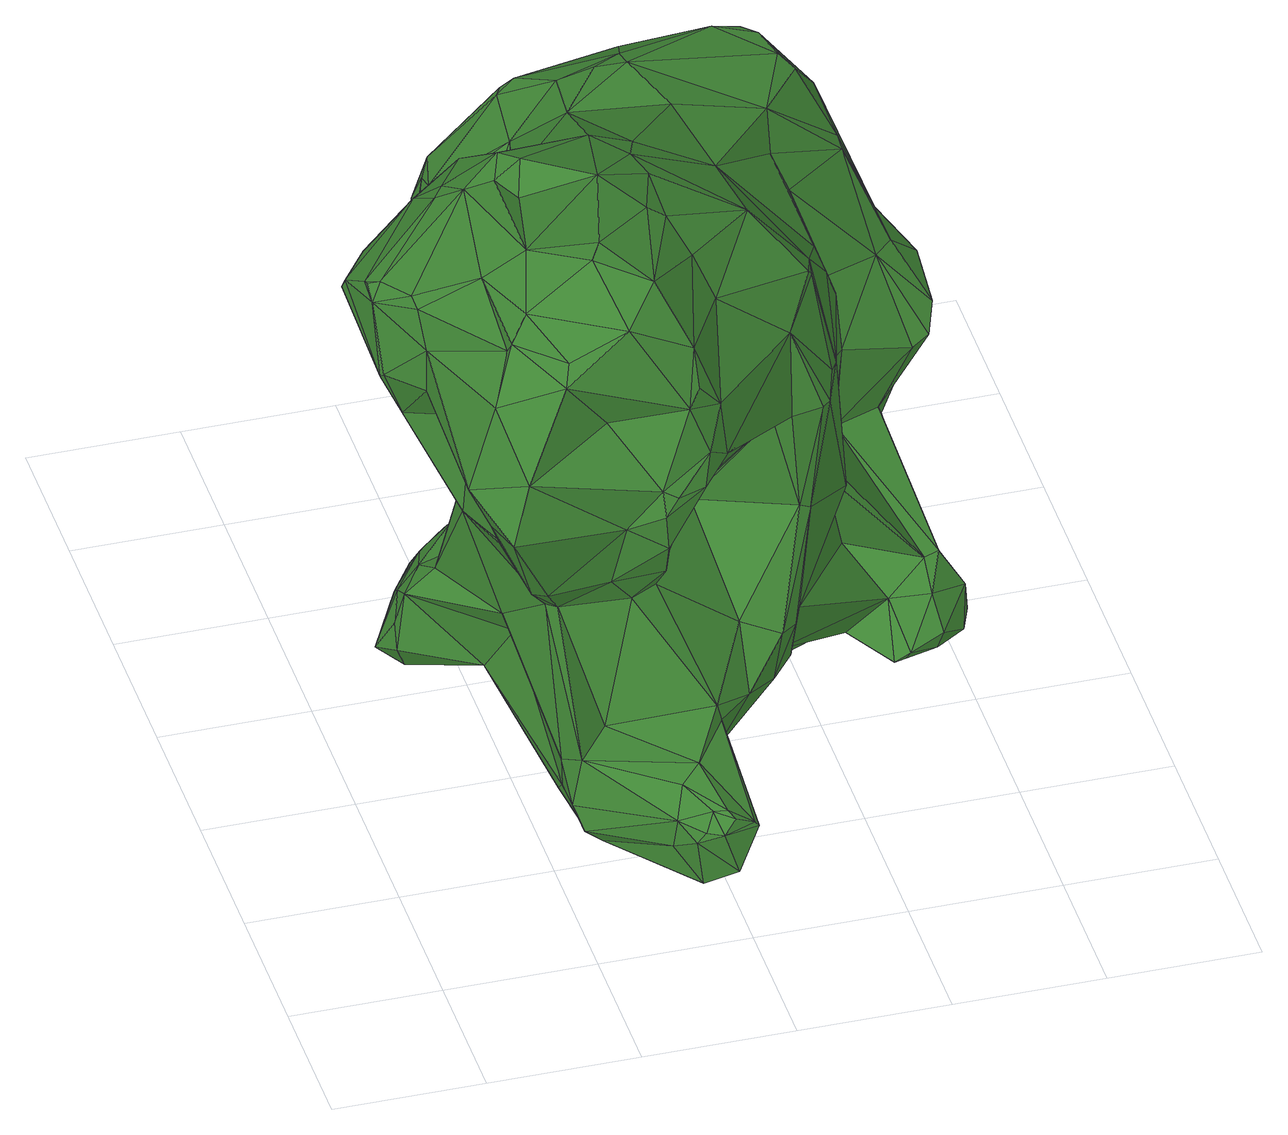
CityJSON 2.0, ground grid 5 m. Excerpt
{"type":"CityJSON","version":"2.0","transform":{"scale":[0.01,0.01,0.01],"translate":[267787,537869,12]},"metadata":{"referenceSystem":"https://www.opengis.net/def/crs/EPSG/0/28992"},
"CityObjects":{
"tree1":{"type":"SolitaryVegetationObject","attributes":{"gtid":55,"crown_width_m":22.18,"crown_median_z":21.45,"crown_r50_m":0.501,"crown_porosity":0.864,"trunk_H_m":8.54,"trunk_DBH_m":1.36,"trunk_radius_m":0.679,"trunk_base_height_m":12.91,"original_gtid":"55"},"geometry":[{"type":"Solid","lod":"3","boundaries":[[[[0,1,2]],[[3,4,5]],[[6,7,8]],[[9,10,11]],[[12,13,14]],[[15,16,17]],[[18,19,20]],[[16,21,22]],[[23,24,20]],[[25,26,27]],[[26,25,28]],[[15,21,16]],[[29,30,31]],[[32,33,34]],[[35,36,37]],[[38,39,40]],[[41,27,42]],[[43,44,45]],[[26,42,27]],[[27,46,25]],[[47,48,49]],[[50,51,52]],[[53,52,51]],[[54,55,56]],[[57,58,59]],[[60,61,62]],[[63,64,65]],[[66,33,32]],[[34,33,67]],[[68,69,70]],[[71,72,73]],[[74,75,76]],[[59,58,77]],[[78,33,66]],[[79,80,81]],[[12,82,17]],[[37,14,13]],[[83,17,82]],[[16,12,17]],[[84,83,85]],[[17,83,84]],[[86,87,88]],[[89,90,91]],[[92,93,94]],[[95,87,86]],[[96,63,97]],[[98,42,26]],[[84,99,17]],[[100,101,102]],[[103,104,105]],[[103,106,104]],[[107,108,109]],[[110,111,112]],[[100,113,101]],[[74,114,115]],[[116,117,84]],[[84,117,99]],[[118,119,120]],[[121,122,123]],[[124,125,126]],[[127,126,125]],[[121,128,129]],[[130,78,66]],[[130,66,131]],[[6,132,7]],[[133,48,134]],[[68,1,0]],[[48,135,134]],[[75,136,76]],[[23,20,19]],[[137,138,129]],[[137,129,139]],[[140,125,124]],[[141,142,143]],[[135,144,145]],[[108,107,146]],[[107,147,146]],[[12,14,82]],[[37,82,14]],[[44,43,148]],[[13,149,37]],[[36,150,83]],[[118,120,49]],[[75,151,143]],[[85,83,150]],[[152,1,68]],[[153,1,152]],[[154,155,156]],[[157,158,159]],[[160,158,161]],[[162,163,115]],[[164,163,162]],[[157,161,158]],[[165,166,167]],[[165,168,166]],[[36,83,82]],[[164,162,115]],[[102,6,8]],[[169,170,39]],[[113,100,164]],[[171,172,173]],[[171,173,174]],[[113,164,115]],[[164,65,163]],[[175,176,177]],[[177,176,178]],[[102,8,55]],[[7,132,159]],[[179,180,181]],[[102,101,6]],[[56,55,8]],[[182,138,176]],[[159,147,7]],[[141,183,184]],[[115,151,74]],[[163,151,115]],[[75,74,151]],[[63,96,64]],[[28,185,26]],[[65,164,100]],[[147,107,7]],[[186,77,187]],[[77,46,27]],[[110,112,188]],[[189,190,152]],[[63,65,100]],[[97,63,100]],[[191,52,53]],[[192,193,194]],[[17,99,15]],[[69,0,195]],[[196,197,198]],[[199,198,197]],[[200,24,170]],[[20,24,200]],[[58,187,77]],[[140,201,202]],[[179,201,140]],[[37,36,82]],[[38,203,39]],[[7,107,56]],[[40,39,170]],[[204,205,206]],[[169,39,203]],[[38,21,203]],[[207,208,209]],[[209,210,207]],[[54,187,58]],[[211,212,161]],[[213,212,211]],[[185,45,44]],[[28,45,185]],[[25,45,28]],[[55,57,102]],[[166,59,77]],[[55,54,57]],[[22,80,79]],[[155,71,214]],[[215,165,216]],[[169,116,216]],[[73,217,71]],[[217,214,71]],[[218,50,219]],[[169,203,99]],[[99,203,15]],[[21,15,203]],[[117,116,220]],[[56,8,7]],[[57,54,58]],[[181,221,35]],[[186,187,56]],[[56,187,54]],[[69,195,222]],[[34,223,32]],[[224,20,200]],[[225,180,179]],[[68,70,119]],[[2,153,190]],[[226,227,228]],[[229,230,231]],[[97,232,233]],[[97,233,96]],[[123,95,128]],[[81,127,234]],[[81,234,235]],[[87,31,30]],[[123,122,29]],[[236,237,238]],[[239,238,237]],[[78,130,240]],[[148,241,242]],[[125,243,127]],[[91,90,131]],[[91,131,66]],[[5,50,244]],[[154,245,246]],[[247,248,249]],[[66,32,91]],[[103,22,38]],[[216,250,169]],[[251,252,253]],[[116,84,215]],[[216,116,215]],[[250,165,200]],[[165,167,200]],[[250,216,165]],[[194,130,254]],[[170,169,250]],[[170,250,200]],[[176,175,255]],[[176,255,122]],[[78,67,33]],[[219,256,257]],[[219,257,258]],[[259,260,261]],[[214,217,73]],[[72,246,229]],[[262,234,243]],[[263,239,264]],[[34,67,265]],[[266,81,235]],[[123,31,87]],[[5,244,86]],[[86,244,267]],[[122,121,182]],[[264,237,268]],[[129,182,121]],[[128,95,86]],[[193,198,209]],[[185,172,26]],[[147,269,108]],[[146,147,108]],[[153,152,190]],[[219,5,228]],[[67,78,265]],[[270,265,78]],[[123,128,121]],[[211,258,213]],[[35,271,36]],[[71,246,72]],[[127,243,234]],[[240,130,272]],[[273,274,137]],[[275,69,222]],[[276,277,278]],[[3,30,29]],[[267,244,273]],[[92,40,93]],[[273,112,274]],[[148,43,249]],[[268,249,43]],[[279,280,93]],[[23,280,279]],[[242,281,148]],[[143,151,64]],[[282,283,272]],[[267,273,139]],[[139,273,137]],[[70,69,275]],[[123,29,31]],[[232,284,57]],[[48,118,49]],[[240,272,283]],[[118,133,189]],[[179,140,225]],[[118,48,133]],[[281,285,286]],[[281,286,172]],[[287,288,202]],[[287,235,262]],[[266,235,287]],[[266,287,202]],[[202,288,140]],[[133,134,189]],[[243,288,262]],[[287,262,288]],[[154,246,71]],[[72,104,73]],[[106,156,155]],[[106,155,214]],[[280,94,93]],[[262,235,234]],[[65,64,163]],[[151,163,64]],[[141,143,64]],[[141,64,96]],[[93,40,170]],[[93,170,279]],[[215,85,165]],[[168,165,85]],[[85,215,84]],[[143,142,136]],[[206,289,209]],[[92,290,291]],[[95,123,87]],[[120,119,70]],[[228,5,4]],[[44,281,185]],[[44,148,281]],[[210,206,207]],[[100,292,97]],[[229,246,245]],[[199,293,294]],[[189,68,118]],[[289,282,209]],[[276,92,295]],[[120,70,293]],[[68,119,118]],[[249,268,237]],[[222,295,204]],[[295,291,204]],[[295,92,291]],[[111,274,112]],[[194,254,296]],[[272,130,194]],[[272,194,282]],[[192,196,198]],[[143,136,75]],[[86,88,5]],[[109,45,46]],[[229,231,105]],[[87,30,88]],[[3,88,30]],[[297,298,299]],[[129,138,182]],[[236,249,237]],[[138,274,111]],[[211,298,258]],[[298,297,258]],[[218,51,50]],[[144,51,218]],[[53,51,144]],[[273,191,112]],[[52,191,273]],[[98,41,42]],[[288,125,140]],[[142,76,136]],[[286,300,172]],[[288,243,125]],[[196,293,197]],[[199,197,293]],[[167,224,200]],[[144,301,145]],[[280,23,19]],[[34,265,302]],[[62,61,303]],[[245,230,229]],[[304,230,245]],[[59,232,57]],[[213,257,212]],[[145,2,190]],[[76,298,74]],[[305,306,79]],[[274,138,137]],[[185,281,172]],[[273,244,52]],[[50,52,244]],[[142,141,11]],[[307,301,297]],[[149,179,35]],[[308,303,61]],[[285,281,242]],[[309,89,310]],[[18,311,312]],[[174,311,18]],[[169,220,116]],[[189,152,68]],[[222,126,277]],[[278,277,126]],[[222,277,276]],[[218,219,258]],[[35,179,181]],[[94,290,92]],[[260,290,94]],[[175,242,241]],[[62,195,60]],[[62,313,195]],[[276,295,222]],[[22,231,80]],[[260,94,314]],[[103,105,231]],[[103,231,22]],[[256,228,227]],[[140,124,62]],[[131,254,130]],[[174,173,315]],[[81,304,127]],[[59,316,232]],[[224,98,317]],[[98,224,41]],[[283,282,289]],[[239,226,238]],[[285,177,318]],[[148,249,248]],[[150,36,271]],[[85,271,168]],[[150,271,85]],[[68,0,69]],[[16,22,79]],[[319,278,320]],[[107,109,186]],[[56,107,186]],[[109,77,186]],[[109,46,77]],[[99,220,169]],[[139,321,267]],[[62,9,225]],[[10,9,62]],[[81,80,231]],[[38,22,21]],[[122,255,29]],[[149,35,37]],[[76,299,298]],[[90,254,131]],[[258,301,218]],[[144,218,301]],[[322,307,297]],[[307,145,301]],[[291,259,283]],[[291,290,259]],[[5,219,50]],[[285,242,177]],[[175,177,242]],[[256,227,160]],[[99,117,220]],[[16,306,12]],[[12,306,305]],[[25,46,45]],[[53,120,293]],[[296,254,90]],[[233,183,96]],[[279,24,23]],[[192,318,178]],[[161,212,160]],[[168,316,166]],[[142,11,10]],[[142,299,76]],[[10,299,142]],[[135,190,134]],[[156,106,103]],[[299,10,308]],[[40,323,38]],[[62,225,140]],[[291,283,289]],[[251,161,157]],[[43,45,268]],[[297,301,258]],[[91,223,89]],[[32,223,91]],[[323,320,156]],[[184,233,232]],[[184,232,271]],[[319,320,92]],[[92,320,40]],[[108,45,109]],[[223,302,310]],[[312,314,280]],[[134,190,189]],[[135,145,190]],[[225,9,180]],[[324,226,228]],[[251,325,161]],[[114,325,251]],[[278,319,276]],[[97,284,232]],[[308,61,299]],[[326,327,196]],[[41,167,166]],[[110,327,326]],[[328,236,238]],[[27,166,77]],[[27,41,166]],[[41,224,167]],[[296,90,89]],[[34,302,223]],[[268,45,108]],[[326,192,329]],[[326,196,192]],[[166,316,59]],[[224,317,20]],[[18,20,174]],[[174,317,98]],[[251,115,114]],[[247,249,236]],[[247,236,248]],[[10,303,308]],[[10,62,303]],[[252,330,101]],[[6,101,330]],[[47,53,144]],[[192,198,193]],[[49,53,47]],[[49,120,53]],[[204,206,210]],[[172,171,26]],[[26,171,98]],[[174,98,171]],[[269,264,268]],[[269,268,108]],[[174,20,317]],[[253,101,113]],[[331,57,284]],[[40,320,323]],[[88,3,5]],[[188,327,110]],[[280,314,94]],[[226,324,238]],[[328,324,332]],[[238,324,328]],[[214,104,106]],[[170,24,279]],[[207,206,208]],[[223,310,89]],[[210,333,204]],[[184,183,233]],[[73,104,214]],[[312,280,19]],[[19,18,312]],[[155,154,71]],[[72,229,104]],[[105,104,229]],[[156,320,278]],[[96,183,141]],[[11,141,184]],[[11,184,221]],[[132,6,330]],[[202,201,13]],[[182,176,122]],[[322,297,61]],[[61,297,299]],[[184,271,35]],[[221,184,35]],[[286,309,300]],[[278,245,156]],[[154,156,245]],[[135,48,334]],[[135,334,144]],[[12,335,13]],[[333,209,294]],[[204,333,294]],[[210,209,333]],[[202,335,266]],[[47,144,334]],[[221,180,11]],[[181,180,221]],[[81,231,230]],[[304,81,230]],[[103,323,156]],[[103,38,323]],[[240,259,261]],[[160,212,256]],[[92,276,319]],[[296,336,194]],[[291,205,204]],[[289,205,291]],[[206,205,289]],[[253,252,101]],[[198,199,209]],[[263,337,338]],[[157,330,252]],[[159,330,157]],[[337,269,147]],[[248,328,241]],[[248,241,148]],[[153,2,1]],[[227,226,338]],[[239,338,226]],[[293,196,339]],[[228,4,324]],[[332,4,3]],[[324,4,332]],[[264,340,263]],[[251,253,115]],[[209,199,294]],[[100,102,292]],[[102,331,292]],[[322,61,60]],[[115,253,113]],[[298,114,74]],[[239,263,338]],[[192,336,318]],[[194,336,192]],[[296,89,336]],[[168,271,316]],[[232,316,271]],[[219,228,256]],[[266,305,81]],[[79,81,305]],[[60,0,2]],[[208,206,209]],[[245,278,304]],[[47,334,48]],[[211,161,325]],[[337,263,340]],[[213,258,257]],[[194,193,282]],[[209,282,193]],[[294,222,204]],[[12,305,335]],[[126,127,304]],[[126,304,278]],[[79,306,16]],[[9,11,180]],[[62,124,313]],[[126,313,124]],[[126,222,313]],[[248,236,328]],[[2,307,60]],[[322,60,307]],[[275,294,293]],[[275,293,70]],[[307,2,145]],[[173,172,300]],[[111,329,138]],[[298,325,114]],[[211,325,298]],[[112,191,188]],[[177,178,318]],[[256,212,257]],[[158,338,337]],[[328,332,241]],[[175,241,332]],[[329,192,178]],[[3,255,332]],[[29,255,3]],[[175,332,255]],[[53,293,339]],[[329,110,326]],[[329,111,110]],[[275,222,294]],[[53,188,191]],[[60,195,0]],[[313,222,195]],[[202,13,335]],[[305,266,335]],[[89,286,336]],[[286,89,309]],[[285,318,286]],[[336,286,318]],[[178,176,329]],[[329,176,138]],[[160,227,338]],[[160,338,158]],[[159,132,330]],[[337,340,269]],[[269,340,264]],[[239,237,264]],[[196,327,339]],[[53,327,188]],[[53,339,327]],[[265,341,302]],[[159,342,147]],[[337,147,342]],[[260,341,270]],[[314,341,260]],[[312,302,341]],[[312,341,314]],[[270,341,265]],[[174,315,311]],[[331,102,57]],[[292,284,97]],[[331,284,292]],[[173,300,310]],[[310,300,309]],[[13,201,149]],[[179,149,201]],[[128,321,129]],[[251,157,252]],[[315,173,311]],[[310,311,173]],[[302,311,310]],[[312,311,302]],[[259,290,260]],[[270,343,260]],[[240,283,259]],[[261,260,343]],[[261,343,240]],[[240,343,78]],[[78,343,270]],[[158,342,159]],[[337,342,158]],[[86,267,321]],[[139,129,321]],[[86,321,128]],[[344,345,346]],[[344,346,347]],[[347,346,348]],[[347,348,349]],[[346,345,350]],[[346,350,348]],[[348,350,351]],[[348,351,349]],[[350,345,352]],[[350,352,351]],[[351,352,353]],[[351,353,349]],[[352,345,354]],[[352,354,353]],[[353,354,355]],[[353,355,349]],[[354,345,356]],[[354,356,355]],[[355,356,357]],[[355,357,349]],[[356,345,358]],[[356,358,357]],[[357,358,359]],[[357,359,349]],[[358,345,360]],[[358,360,359]],[[359,360,361]],[[359,361,349]],[[360,345,362]],[[360,362,361]],[[361,362,363]],[[361,363,349]],[[362,345,364]],[[362,364,363]],[[363,364,365]],[[363,365,349]],[[364,345,366]],[[364,366,365]],[[365,366,367]],[[365,367,349]],[[366,345,368]],[[366,368,367]],[[367,368,369]],[[367,369,349]],[[368,345,370]],[[368,370,369]],[[369,370,371]],[[369,371,349]],[[370,345,372]],[[370,372,371]],[[371,372,373]],[[371,373,349]],[[372,345,374]],[[372,374,373]],[[373,374,375]],[[373,375,349]],[[374,345,376]],[[374,376,375]],[[375,376,377]],[[375,377,349]],[[376,345,378]],[[376,378,377]],[[377,378,379]],[[377,379,349]],[[378,345,380]],[[378,380,379]],[[379,380,381]],[[379,381,349]],[[380,345,382]],[[380,382,381]],[[381,382,383]],[[381,383,349]],[[382,345,384]],[[382,384,383]],[[383,384,385]],[[383,385,349]],[[384,345,386]],[[384,386,385]],[[385,386,387]],[[385,387,349]],[[386,345,388]],[[386,388,387]],[[387,388,389]],[[387,389,349]],[[388,345,390]],[[388,390,389]],[[389,390,391]],[[389,391,349]],[[390,345,392]],[[390,392,391]],[[391,392,393]],[[391,393,349]],[[392,345,344]],[[392,344,393]],[[393,344,347]],[[393,347,349]]]]}]}
},
"vertices":[
[632,1668,603],[531,1654,610],[452,1505,730],[903,272,590],[676,549,580],[568,423,559],[451,652,2150],[740,495,2138],[682,713,2268],[614,1954,1350],[393,1723,1277],[617,1880,1425],[938,2534,1584],[657,2515,1373],[867,2429,1662],[1543,2511,1500],[1268,2648,1299],[1264,2480,1703],[1973,1625,1008],[2036,1668,1015],[1903,1799,1256],[1556,2610,1135],[1252,2702,1020],[2073,1761,1072],[1972,1873,1245],[1482,1039,1818],[1555,1021,1474],[1498,1129,1806],[1528,971,1484],[1031,87,470],[945,92,528],[964,65,510],[1924,1092,296],[2009,1173,234],[2037,1254,346],[822,2156,1657],[993,2227,1808],[849,2398,1658],[1666,2626,871],[1912,2303,1115],[1939,2253,981],[1579,1358,1673],[1595,1276,1629],[1364,847,1426],[1470,868,1426],[1366,876,1729],[1467,1025,1842],[202,1239,471],[166,1367,400],[244,1305,362],[537,554,478],[503,968,684],[576,681,279],[442,1097,467],[938,1000,2213],[725,784,2277],[856,622,2216],[835,1200,2216],[1020,1269,2134],[1002,1414,2109],[894,1639,863],[624,1593,1188],[634,1898,1147],[393,1410,2112],[341,1550,1972],[358,1365,2105],[1907,1105,234],[2037,1234,265],[451,1665,556],[680,1678,591],[636,1625,549],[1455,2875,190],[1428,2909,245],[1476,2909,203],[122,1155,1612],[81,1447,1758],[147,1488,1589],[1302,1139,2029],[1983,1341,196],[1136,2710,1172],[1208,2709,1038],[930,2628,822],[910,2414,1700],[1201,2244,1858],[1529,2351,1822],[1199,2150,1893],[803,168,462],[900,106,524],[833,216,561],[1767,1175,400],[1755,1061,238],[1806,1056,268],[1756,2000,720],[2031,2027,923],[1883,1914,615],[874,86,458],[492,1563,2088],[565,1385,2224],[1633,1301,1521],[1634,2409,1643],[428,1283,2182],[375,888,2135],[515,878,2222],[1587,2734,705],[1453,2854,346],[1384,2809,481],[1457,2811,351],[957,521,2011],[1048,543,1760],[1103,797,1973],[730,668,240],[772,647,230],[608,728,203],[195,1052,1984],[128,1132,1633],[103,1178,1886],[1665,2303,1803],[1620,2348,1802],[367,1506,426],[437,1481,427],[446,1346,414],[977,74,298],[1044,90,451],[923,49,464],[661,2258,920],[655,2293,891],[1018,2295,829],[833,2444,770],[850,102,412],[883,150,216],[1737,1292,176],[1802,1100,216],[552,517,2036],[276,1508,466],[249,1440,545],[233,1344,625],[208,1590,1637],[656,539,204],[927,496,309],[627,397,256],[560,2313,1216],[453,1734,1806],[243,1616,1601],[184,1565,1789],[226,1239,686],[301,1348,705],[967,495,1872],[931,474,1811],[1397,876,1055],[615,2347,1391],[1106,2194,1862],[83,1412,1809],[447,1664,563],[467,1649,596],[1412,2754,321],[1442,2764,324],[1607,2574,663],[328,560,1876],[396,416,1663],[535,486,1962],[337,381,1463],[248,589,1554],[105,1240,1914],[104,1268,1902],[136,1201,1944],[1579,1899,1818],[1312,1535,1912],[1560,1795,1722],[1270,1897,1899],[1842,2294,1578],[1992,2138,1181],[1537,1265,1214],[1601,1068,950],[1587,1218,928],[1713,1517,1129],[1148,568,595],[1023,474,489],[1257,673,556],[1241,745,501],[564,2289,1358],[630,1999,1392],[709,2057,1423],[973,147,239],[546,1719,1862],[718,1753,1826],[1499,891,1426],[1049,873,2098],[996,984,2180],[592,753,218],[343,1596,525],[350,1508,633],[583,749,216],[1263,851,474],[1161,1147,527],[1622,1245,272],[922,1814,798],[986,1014,534],[1050,1150,563],[1137,1143,527],[1056,1176,620],[1846,1981,1547],[624,2460,1337],[605,2512,1223],[1707,2469,1304],[1338,1710,777],[1615,1562,689],[1528,1514,835],[1530,1195,918],[1304,1052,597],[1188,1167,572],[1211,1246,897],[363,968,1546],[314,572,1416],[375,666,1272],[1505,2890,198],[1693,2179,1805],[1734,2126,1778],[1501,2895,194],[452,926,791],[521,678,993],[1711,2345,1680],[800,1954,1516],[968,1879,684],[1904,1160,404],[1607,1741,1610],[565,2230,1327],[696,548,1136],[490,537,1130],[545,623,1015],[1274,2802,378],[1313,2658,654],[1320,2668,657],[905,1552,2103],[627,1627,2016],[680,2537,797],[699,2568,819],[859,608,1274],[903,540,1399],[863,510,1172],[853,438,1314],[1910,1441,224],[1154,705,776],[1289,689,714],[620,2484,808],[539,427,389],[1325,2606,658],[1278,2785,314],[1076,903,1510],[1074,982,1067],[1305,862,1418],[1843,2023,1570],[223,981,1815],[398,680,1998],[205,1020,1952],[1723,1256,188],[1024,448,605],[444,561,1129],[371,661,1267],[346,1001,1155],[1922,1456,340],[1895,1826,549],[1966,1486,267],[630,2520,804],[837,411,1455],[977,459,1512],[2040,1324,316],[676,2545,1202],[568,395,305],[1072,546,1560],[998,479,1629],[2003,1489,239],[960,1984,1867],[1644,1354,279],[600,555,222],[693,609,183],[694,1627,591],[1397,2023,826],[1086,2248,859],[1294,2432,725],[2070,1927,1146],[2042,1806,940],[1437,891,1028],[1609,1335,301],[1649,1396,323],[624,1334,2226],[1348,745,700],[1386,841,687],[629,2528,876],[607,2498,861],[1654,1410,503],[1848,1810,573],[1668,1623,650],[526,1281,2198],[617,1226,517],[942,1471,774],[1325,1824,741],[1641,1218,264],[437,1208,1240],[203,1190,1431],[377,1602,1296],[1565,1188,911],[325,1245,762],[1954,1264,484],[503,1729,1232],[1002,2549,814],[1029,2609,1222],[1143,2670,1248],[502,1333,782],[418,1694,1255],[1661,1332,525],[1903,1248,480],[1705,1562,803],[1862,1631,795],[940,2093,971],[1909,1762,667],[1591,1433,1003],[1046,1539,2058],[1650,1633,1322],[1343,791,546],[1643,2367,838],[1661,2400,815],[797,194,346],[707,1488,1187],[1668,2516,765],[776,593,1026],[227,995,1649],[983,741,483],[644,709,328],[869,653,1017],[933,640,355],[401,640,2051],[588,1222,2161],[1013,456,658],[985,1468,833],[205,1281,548],[663,2523,1359],[1330,867,516],[832,432,1541],[725,474,1385],[657,982,696],[882,426,1510],[1956,1430,380],[685,553,1751],[1996,1491,238],[1143,1446,93],[1075,1445,91],[1140,1463,93],[1120,1437,947],[1117,1454,947],[1052,1436,945],[1133,1480,93],[1110,1471,947],[1122,1493,93],[1099,1485,947],[1108,1504,92],[1085,1495,946],[1092,1511,92],[1069,1502,946],[1074,1513,92],[1051,1504,946],[1057,1510,91],[1034,1501,945],[1040,1503,91],[1018,1494,945],[1027,1492,90],[1004,1484,944],[1016,1478,90],[993,1469,944],[1009,1462,89],[986,1453,943],[1007,1444,89],[984,1435,943],[1010,1427,89],[987,1418,943],[1017,1410,89],[994,1402,943],[1028,1397,89],[1005,1388,943],[1042,1386,89],[1019,1377,943],[1058,1379,90],[1035,1370,944],[1076,1377,90],[1053,1368,944],[1093,1380,91],[1070,1371,945],[1110,1387,91],[1087,1378,945],[1123,1398,92],[1101,1389,946],[1134,1412,92],[1111,1403,946],[1141,1428,92],[1118,1419,946]
]}
